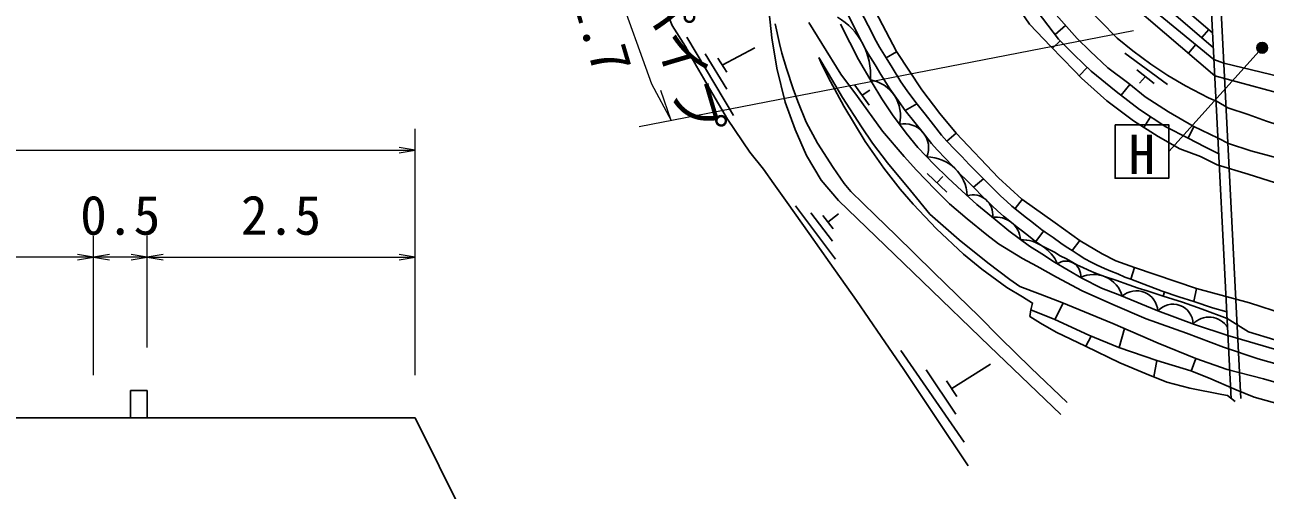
# Model space of a CAD drawing. Units: millimetres at full size, sheet at 1:1000, with parts at other scales. Extents: x 40000 to 680000, y 20000 to 380000.
# Drawn here: x 356422 to 414285, y 234733 to 256452 of the extents above; entities that cross this region are included whole.
import ezdxf
from ezdxf.enums import TextEntityAlignment as Align

# ---------------------------------------------------------------- set-up
doc = ezdxf.new("R2010")
doc.units = ezdxf.units.MM
doc.header["$LTSCALE"] = 1000
for name, color, linetype, lineweight in [('M-BGD', 7, 'Continuous', 25), ('M-BGD-EXST', 7, 'Continuous', 25), ('M-STR-HTXT', 7, 'Continuous', 13)]:
    doc.layers.add(name, color=color, linetype=linetype, lineweight=lineweight)
doc.styles.add('ＭＳ ゴシック', font='')
doc.styles.get('ＭＳ ゴシック').set_extended_font_data('MS Gothic')

# ---------------------------------------------------------------- blocks, each defined once
blk = doc.blocks.new('open_arrow')
at = {"color": 0, "linetype": 'Continuous', "lineweight": -2}
blk.add_lwpolyline([(7.5, 1.25), (0, 0), (7.5, -1.25)], dxfattribs=at)

msp = doc.modelspace()

# ---------------------------------------------------------------- hatches: boundary and pattern name
at = {"layer": 'M-BGD-EXST'}
msp.add_hatch(color=256, dxfattribs=at).paths.add_polyline_path([(413925, 255261, 0.41421), (414264, 255161, 0.41421), (414364, 255500, 1)])

# ---------------------------------------------------------------- linework, layer by layer
at = {"layer": 'M-BGD'}
for p, q in [((412697, 238995), (411779, 257047)), ((413146, 239017), (412229, 257070)), ((404485, 255996), (404968, 256426)), ((387298, 255869), (389485, 252226)), ((411325, 255852), (411652, 256234)), ((388957, 254570), (390483, 255385)), ((396603, 254909), (397087, 255195)), ((404367, 255358), (404722, 255710)), ((410701, 255122), (411051, 255531)), ((388167, 255103), (389164, 253443)), ((388751, 254902), (389164, 254238)), ((407740, 255122), (409727, 253661)), ((405611, 254072), (405987, 254463)), ((408291, 254346), (409101, 253720)), ((408696, 254033), (408416, 253736)), ((395143, 253643), (395813, 252701)), ((407563, 253161), (407976, 253666)), ((395478, 253172), (395840, 253404)), ((397497, 252448), (398027, 252762)), ((408617, 251664), (408936, 252158)), ((410685, 251155), (410955, 251711)), ((399436, 251026), (399868, 251398)), ((398513, 249508), (399435, 248641)), ((398974, 249075), (399251, 249372)), ((400678, 248871), (401140, 249270)), ((402616, 247875), (402945, 248306)), ((392373, 248007), (394240, 245515)), ((393091, 247676), (394099, 246350)), ((393650, 247553), (394127, 246936)), ((393888, 247244), (394381, 247626)), ((403579, 246338), (403949, 246822)), ((405278, 245920), (405639, 246392)), ((408015, 244582), (408192, 245128)), ((409530, 243787), (409580, 243993)), ((410960, 243543), (411085, 244140)), ((404467, 242695), (404867, 243464)), ((405920, 241453), (406165, 241924)), ((407476, 241388), (407724, 242273)), ((397293, 241251), (400237, 236977)), ((409096, 240017), (409236, 240789)), ((410835, 240292), (411050, 240879)), ((398477, 240345), (399853, 238288)), ((399661, 239476), (401464, 240612)), ((399416, 239844), (399906, 239109)), ((361353, 238105), (361353, 239385)), ((361353, 239385), (362129, 239385)), ((362129, 239385), (362129, 238105)), ((362129, 238105), (361353, 238105))]:
    msp.add_line(p, q, dxfattribs=at)
for points in [[(393164, 322618), (398278, 273728), (398940, 267679), (399078, 266459), (399355, 265216), (399562, 264410), (399931, 263305), (400485, 261757), (401176, 260050), (401637, 259129), (402375, 257837), (403296, 256479), (404287, 255441), (405370, 254313), (405715, 253968), (406891, 252906), (408135, 251963), (409288, 251247), (410301, 250671), (411269, 250303), (412052, 249912), (413489, 249487), (415702, 248785)], [(412083, 257063), (408096, 260560), (405994, 274554), (405086, 274396), (407054, 260180), (411828, 256083)], [(399172, 273781), (399693, 268551), (399894, 266489), (400035, 265239), (400183, 264122), (400402, 263468), (400950, 261934), (401720, 260305), (402018, 259662), (402810, 258271), (403647, 257084), (404647, 255786), (405386, 255041), (406163, 254293), (407335, 253339), (408420, 252492), (409651, 251696), (410685, 251155), (411469, 250760), (412090, 250450)], [(399689, 273828), (400230, 267926), (400370, 266794), (400463, 265600), (400744, 264189), (401064, 263146), (401643, 261713), (402381, 260018), (402827, 259264), (403443, 258307), (404532, 256915), (405515, 255811), (406115, 255219), (406948, 254444), (407924, 253709), (408680, 253090), (409773, 252395), (410928, 251724), (412087, 251161), (412578, 250910), (413619, 250571), (415364, 250107)], [(404764, 272884), (406555, 259946), (411863, 255390)], [(404820, 269523), (405941, 259736), (411892, 254839), (412351, 254666), (418490, 253179), (422789, 251965), (427533, 250623)], [(405492, 263656), (405631, 259472), (411931, 254067), (418263, 252356), (422557, 251143), (427336, 249794)], [(404993, 258480), (405782, 257429), (406593, 256630), (407382, 255830), (408115, 255245), (408951, 254615), (409751, 254090), (410574, 253608), (411639, 253048), (412040, 252867), (412546, 252585), (413490, 252264), (414345, 251960), (415447, 251598), (416622, 251265), (417885, 250814), (418900, 250539), (420350, 250075), (421628, 249697), (422831, 249306), (423919, 249001), (424876, 248769), (426198, 248434), (427026, 248168)], [(395782, 257717), (396588, 256157), (397080, 255205), (398265, 253411), (399103, 252309), (399875, 251390), (401848, 249317), (402933, 248315), (404495, 247213), (405661, 246376), (406680, 245768), (407321, 245440), (408192, 245128), (411085, 244140), (413551, 243482), (415180, 242955)], [(386364, 257066), (386626, 256417), (387246, 255433), (387753, 254527), (388522, 253221), (389202, 252041), (390245, 250504), (390883, 249710), (391364, 249031), (391986, 248158), (393012, 246709), (393974, 245344), (395222, 243581), (396364, 241911), (397423, 240367), (398822, 238273), (400433, 235868)], [(404753, 238261), (401420, 241454), (398306, 244472), (394376, 248254), (393577, 249201), (392887, 250351), (392357, 251573), (391897, 252845), (391504, 254428), (391274, 255838), (391138, 257015)], [(395398, 257138), (395768, 256416), (396134, 255686), (396290, 255416), (396603, 254909), (396879, 254452), (397287, 253797), (397576, 253375), (397980, 252820), (398421, 252279), (398815, 251789), (399180, 251301), (399436, 251026), (399802, 250632), (400129, 250309), (400471, 249929), (400770, 249645), (401111, 249299), (401562, 248843), (401946, 248459), (402212, 248217), (402473, 247989), (402758, 247762), (403085, 247491), (403337, 247306), (403626, 247078), (403859, 246888), (404020, 246770), (404390, 246528), (404756, 246262), (405002, 246091), (405278, 245920), (405557, 245735), (405871, 245536), (406160, 245374), (406440, 245242), (406792, 245084), (407086, 244961), (407404, 244824), (407745, 244672), (408015, 244582), (408616, 244346), (409481, 244028), (410258, 243755), (410960, 243543), (411825, 243251), (412490, 243058)], [(391424, 256502), (391633, 255574), (391737, 255136), (391960, 254419), (392267, 253470), (392476, 252879), (392874, 251902), (393396, 250927), (394134, 249791), (394643, 249052), (394957, 248669), (396106, 247549), (397061, 246641), (398810, 244913), (400462, 243310), (400894, 242885), (401925, 241845), (403347, 240437), (405053, 238829)], [(392999, 256566), (393610, 255581), (394493, 254155), (395263, 253113), (396429, 251482), (397436, 250306), (398025, 249661), (398885, 248767), (399553, 248100), (400378, 247399), (401306, 246652), (401849, 246234), (402969, 245545), (403637, 245183), (404542, 244674), (405754, 244039), (407180, 243405), (408730, 242726), (410621, 242058), (412342, 241401), (413950, 240857), (415840, 240336)], [(394476, 256487), (394906, 255632), (395310, 254831), (395950, 253740), (396409, 252995), (396903, 252243), (397536, 251389), (398079, 250734), (398844, 249928), (399484, 249308), (400137, 248697), (400840, 248072), (401688, 247369), (402328, 246840), (403289, 246116), (403859, 245761), (404464, 245372), (405097, 245003), (405736, 244621), (406654, 244162), (407510, 243835), (409277, 243097), (410980, 242472), (412547, 241945), (419668, 239863)], [(394851, 256869), (395225, 256141), (395597, 255397), (395767, 255103), (396083, 254591), (396359, 254134), (396777, 253463), (397079, 253024), (397497, 252448), (397948, 251895), (398334, 251416), (398712, 250910), (398990, 250612), (399365, 250207), (399689, 249888), (400034, 249505), (400343, 249210), (400678, 248871), (401131, 248414), (401526, 248019), (401807, 247762), (402083, 247522), (402374, 247289), (402711, 247011), (402968, 246821), (403246, 246603), (403486, 246407), (403673, 246269), (403895, 246124), (404452, 245835), (404725, 245678), (405016, 245528), (405304, 245353), (405536, 245240), (405775, 245124), (406015, 245010), (406181, 244942), (406493, 244811), (406787, 244699), (407317, 244528), (407917, 244317), (408357, 244164), (408778, 244044), (409530, 243787), (410429, 243508), (411348, 243175), (412506, 242745), (413509, 242117), (414733, 241747)], [(416721, 239205), (414202, 239929), (412513, 240367), (411050, 240879), (409287, 241602), (407174, 242509), (404806, 243489), (403781, 243881), (402846, 244242), (402379, 244559), (401354, 245342), (400011, 246413), (398637, 247621), (397732, 248723), (396662, 250004), (395967, 250925), (395455, 251694), (394565, 253052), (393902, 254197), (393464, 254920)], [(412880, 238878), (412522, 239148), (412260, 239204), (410774, 239498), (409692, 239776), (408731, 240166), (407499, 240682), (405900, 241462), (404533, 242106), (403802, 242526), (403302, 242844), (403352, 243146), (403432, 243469), (402970, 243751), (402233, 244193), (401064, 245044), (400217, 245756), (398945, 246933), (397857, 248074), (397260, 248778), (396491, 249767), (395624, 251014), (394626, 252649), (394010, 253809), (393603, 254601), (393464, 254920)], [(377984, 231349), (374629, 238105), (309477, 238105), (304175, 245599)], [(426712, 235736), (424156, 236273), (421707, 236906), (419831, 237465), (418327, 237844), (417037, 238195), (415164, 238684), (413767, 239073), (412933, 239424), (411642, 239981), (410815, 240301), (409236, 240789), (407456, 241397), (406059, 241967), (404467, 242695), (403352, 243146)]]:
    msp.add_lwpolyline(points, dxfattribs=at)
for centre, radius, start, end in [((392719, 254100), 3155, 356.05132, 59.23074), ((395587, 252224), 1682, 345.97469, 80.45667), ((397449, 250702), 1137, 338.39479, 101.63376), ((398496, 248390), 1893, 2.55921, 89.68221), ((400653, 247593), 921, 352.33482, 106.78895), ((401726, 246329), 1153, 4.93235, 98.00219), ((402873, 244555), 1873, 23.35804, 89.93548), ((404995, 244746), 683, 352.70303, 126.12428), ((406285, 243417), 1384, 15.60136, 116.25477), ((408279, 243040), 999, 3.24364, 131.41216), ((409982, 242481), 936, 0.82061, 138.86393), ((411661, 241780), 1030, 32.76518, 136.10244)]:
    msp.add_arc(centre, radius, start, end, dxfattribs=at)
at = {"layer": 'M-BGD-EXST'}
msp.add_line((414145, 255381), (409786, 250540), dxfattribs=at)
msp.add_lwpolyline([(407286, 251790), (409786, 251790), (409786, 249290), (407286, 249290)], close=True, dxfattribs=at)
msp.add_circle((414145, 255381), 250, dxfattribs=at)
at = {"layer": 'M-STR-HTXT'}
for p, q in [((385085, 251702), (408139, 256192)), ((386567, 251991), (386090, 253380)), ((374629, 240105), (374629, 251605)), ((312129, 250605), (374629, 250605)), ((359629, 240105), (359629, 246605)), ((359629, 240105), (359629, 246605)), ((362129, 241385), (362129, 246605)), ((362129, 241385), (362129, 246605)), ((374629, 240105), (374629, 246605)), ((359629, 245605), (344629, 245605)), ((362129, 245605), (359629, 245605)), ((362129, 245605), (374629, 245605))]:
    msp.add_line(p, q, dxfattribs=at)
msp.add_lwpolyline([(382680, 264805), (383299, 261079), (384060, 258158), (385661, 253696), (386567, 251991)], dxfattribs=at)

# ---------------------------------------------------------------- block references
at = {"layer": 'M-STR-HTXT', "xscale": 100, "yscale": 100, "rotation": 180}
for p in [(374629, 250605), (359629, 245605), (362129, 245605), (374629, 245605)]:
    msp.add_blockref('open_arrow', p, dxfattribs=at)
at = {"layer": 'M-STR-HTXT', "xscale": 100, "yscale": 100}
for p in [(359629, 245605), (362129, 245605)]:
    msp.add_blockref('open_arrow', p, dxfattribs=at)

# ---------------------------------------------------------------- texts
at = {"layer": 'M-BGD-EXST', "style": 'ＭＳ ゴシック'}
msp.add_text('H', height=1833, dxfattribs=at).set_placement((408527, 250408), align=Align.MIDDLE_CENTER)
at = {"layer": 'M-STR-HTXT', "style": 'ＭＳ ゴシック'}
for s, p in [('ガードパイプ', (384627, 258197)), ('L=11.7', (381438, 257435))]:
    msp.add_text(s, height=1833, rotation=286.405, dxfattribs=at).set_placement(p, align=Align.BOTTOM_CENTER)
for s, p in [('0.5', (359004, 246105)), ('2.5', (366504, 246105))]:
    msp.add_text(s, height=1833, dxfattribs=at).set_placement(p, align=Align.BOTTOM_LEFT)

doc.saveas('drawing.dxf')
